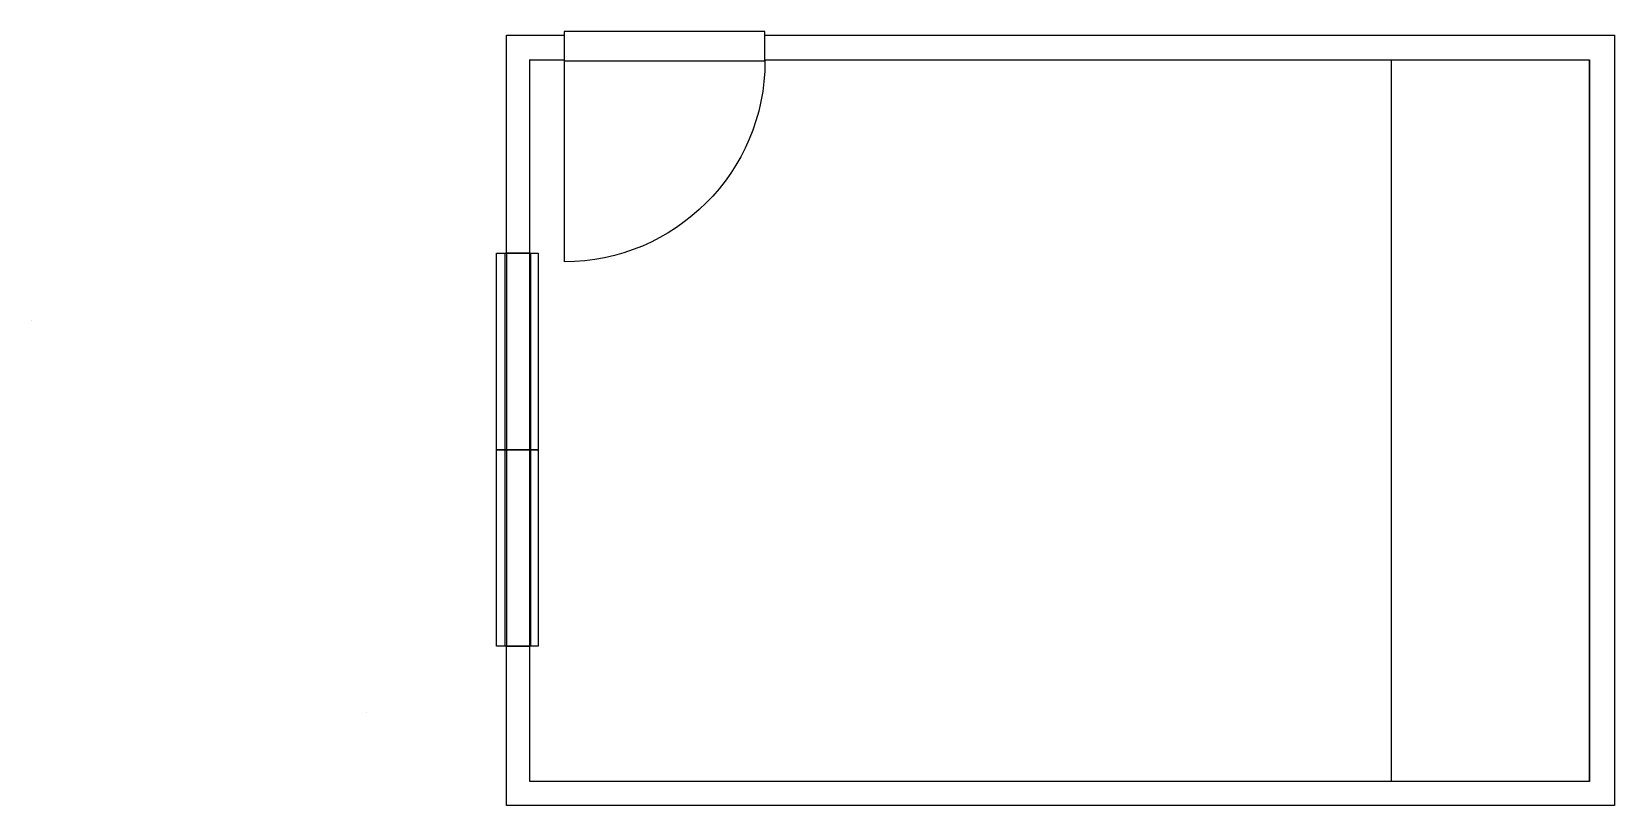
# Model space of a CAD drawing. Header units: millimetres. Extents: x 1322 to 7350, y 2895 to 5841.
import ezdxf

# ---------------------------------------------------------------- set-up
doc = ezdxf.new("R2010")
doc.units = ezdxf.units.MM
doc.layers.add('Door', color=5, linetype='Continuous')

# ---------------------------------------------------------------- blocks, each defined once
blk = doc.blocks.new('Door Single')
at = {"color": 5}
blk.add_line((-111.7, 0), (-876.5, 0), dxfattribs=at)
blk.add_lwpolyline([(0, 0), (-111.7, 0), (-111.7, 764.8), (0, 764.8)], close=True, dxfattribs=at)
for radius, start, end in [(764.8, 90, 180), (1.016845989170083e-12, 116.56505, 90)]:
    blk.add_arc((-111.7, 0), radius, start, end, dxfattribs=at)
blk = doc.blocks.new('Window Single')
at = {"color": 20}
for p, q in [((27.8, 0), (27.8, -748.6)), ((127.1, -748.6), (127.1, 0)), ((158.5, -748.6), (127.1, -748.6))]:
    blk.add_line(p, q, dxfattribs=at)
blk.add_lwpolyline([(158.5, -748.6), (0, -748.6), (0, 0), (158.5, 0)], close=True, dxfattribs=at)

msp = doc.modelspace()

# ---------------------------------------------------------------- linework, layer by layer
at = {"color": 20}
for p, q in [((3219.5, 5733.5), (3220.8, 5733.5)), ((3220.8, 5733.5), (3219.5, 5733.5)), ((2596.2, 3250.1), (2596.2, 3250.1))]:
    msp.add_line(p, q, dxfattribs=at)
for p, q in [((3220.8, 5733.5), (3350.3, 5733.5)), ((3350.3, 5733.5), (3350.3, 5733.5)), ((6501.1, 2985.7), (6501.1, 5733.5)), ((7254.5, 2985.7), (7254.5, 5733.5)), ((7254.5, 5733.5), (7254.5, 2985.7)), ((7254.5, 2985.7), (7254.5, 5733.5)), ((7254.5, 2985.7), (6501.1, 2985.7))]:
    msp.add_line(p, q)
at = {"color": 5}
msp.add_line((1322.3, 4741.1), (1322.3, 4741.1), dxfattribs=at)
for points in [[(3130.7, 4998.3), (3130.7, 5828.5), (3350.3, 5828.5)], [(4115.1, 5828.5), (7349.7, 5828.5), (7349.7, 2895.1), (3130.7, 2895.1), (3130.7, 3500.9)], [(4115.1, 5733.5), (7254.5, 5733.5), (7254.5, 2985.7), (3219.5, 2985.7), (3219.5, 3500.9)], [(3219.5, 5733.5), (3219.5, 5733.5)], [(3219.5, 4998.3), (3219.5, 5733.5), (3220.8, 5733.5)], [(3130.7, 4249.4), (3130.7, 4249.7)], [(3219.5, 4249.4), (3219.5, 4249.7)]]:
    msp.add_lwpolyline(points)
msp.add_lwpolyline([(7254.5, 2985.7), (7254.5, 2985.7), (7254.5, 5733.5), (7254.5, 5733.5)], close=True)
msp.add_lwpolyline([(7254.5, 2985.7), (7254.5, 2985.7), (7254.5, 5733.5), (7254.5, 5733.5)], close=True)
at = {"elevation": 1419.9}
msp.add_lwpolyline([(3219.5, 4998.3), (3130.7, 4998.3), (3130.7, 3501.1), (3219.5, 3501.1)], close=True, dxfattribs=at)
at = {"layer": 'Door', "color": 20}
msp.add_line((3220.8, 5733.5), (3219.5, 5733.5), dxfattribs=at)

# ---------------------------------------------------------------- block references
at = {"color": 5, "xscale": -1, "rotation": 270}
msp.add_blockref('Door Single', (3350.3, 5841.4), dxfattribs=at)
at = {"color": 20}
for p, rotation in [((3251.6, 4249.4), 180), ((3251.6, 3500.9), 179.9999999999976)]:
    msp.add_blockref('Window Single', p, dxfattribs=dict(at, rotation=rotation))

doc.saveas('drawing.dxf')
